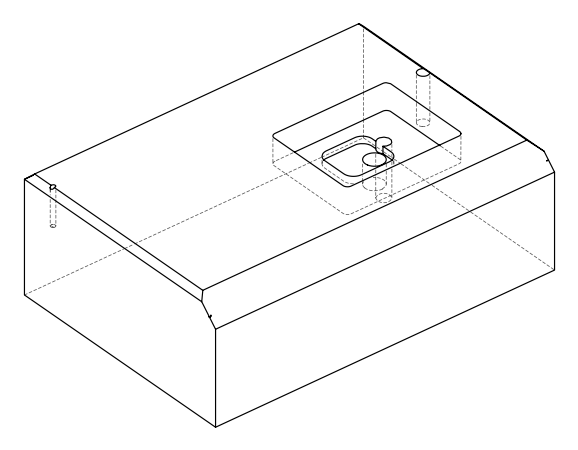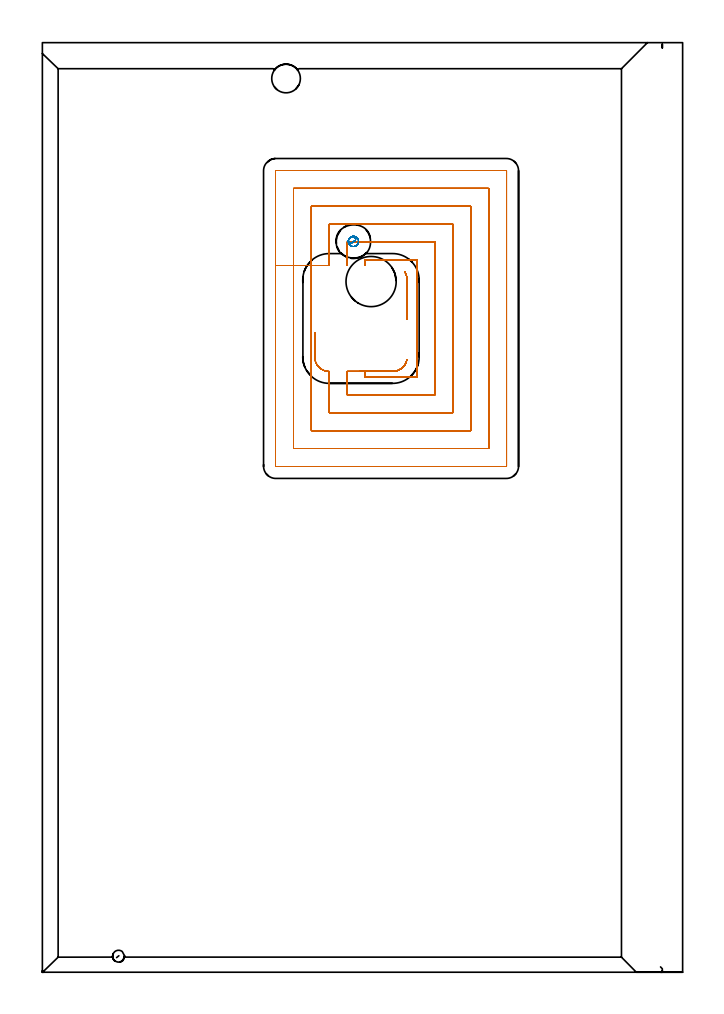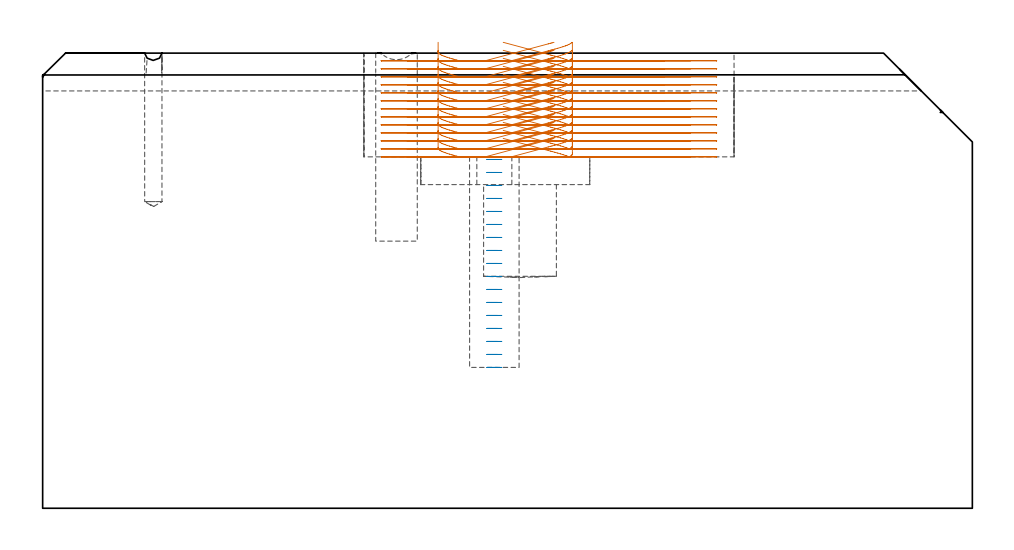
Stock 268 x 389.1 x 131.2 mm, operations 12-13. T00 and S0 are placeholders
(PLAN: 13 operations, 7 tool changes, 108.6 min)
(1 INDEXABLE_INSERT_DRILL_BLIND_HOLE_FROM_SOLID | STEP1POCKET | NXT0302_013 | 0.12 min | 22293 mm3)
(2 SPOT_DRILL | STEP1POCKET_1 | NXT0321_9005460120000 | 0.03 min | 1 mm3)
(3 SPOT_DRILL_1 | STEP1POCKET_2 | NXT0321_9005460120000 | 0.03 min | 1 mm3)
(4 DRILL_BLIND_HOLE_INTO_CENTER | STEP1POCKET_1 | UGT0301_198 | 0.23 min | 2563 mm3)
(5 DRILL_TO_ENLARGE_BLIND_HOLE | STEP1POCKET_1 | UGT0301_373 | 0.23 min | 3548 mm3)
(6 DRILL_BLIND_HOLE_INTO_CENTER_1 | STEP1POCKET_2 | UGT0301_445 | 0.19 min | 835 mm3)
(7 AREA_MILL | FG_CHAMFER_SURFACE | UGT0205_001 | 9.26 min | 8460 mm3)
(8 AREA_MILL_1 | FG_CHAMFER_SURFACE_1 | UGT0205_001 | 6.07 min | 4911 mm3)
(9 AREA_MILL_2 | FG_CHAMFER_SURFACE_2 | UGT0205_001 | 31.09 min | 127335 mm3)
(10 AREA_MILL_3 | FG_CHAMFER_SURFACE_3 | UGT0205_001 | 8.17 min | 14449 mm3)
(11 MILL_RECTANGULAR_POCKET | POCKET_RECTANGULAR_STRAIGHT | UGT0201_105 | Follow Part, ap 5.5, ae 75% | 3.48 min | 83102 mm3)
(12 MILL_RECTANGULAR_POCKET_1 | POCKET_RECTANGULAR_STRAIGHT_1 | NXT0201_010 | Follow Part, ap 2.5, ae 75% | 48.19 min | 350663 mm3)
(13 MILL_BLIND_HOLE_FROM_SOLID_MATERIAL | STEP1POCKET_3 | NXT0201_010 | Spiral | 1.53 min | 9654 mm3)
(TOOL NXT0302_013 | Index. Insert Drill 21mm [880-D2100L25-05] | D21 PA176 FL105 Z2)
(TOOL NXT0321_9005460120000 | NC Spot Drill, 142deg, 12mm, Carbide, Uncoated | D12 PA142 FL30 Z2)
(TOOL UGT0301_198 | Twist Drill 7.9 mm | D7.9 PA118 FL73 Z2)
(TOOL UGT0301_373 | Twist Drill Flat Bottom 12 mm | D12 PA180 FL101 Z2)
(TOOL UGT0301_445 | Carbide Drill 5.0 mm | D5 PA118 FL52 Z2)
(TOOL UGT0205_001 | Chamfer Mill 20 x 3 x 45 deg. | D20 FL50 Z2)
(TOOL UGT0201_105 | End Mill 22 mm | D22 FL25 Z2)
(TOOL NXT0201_010 | ENDMILL 10mm [2P460-1000-NA 1630] | D10 FL30 Z6)
(OP 12 MILL_RECTANGULAR_POCKET_1)
G17 G21 G94 G90
T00 M6
G54
G17 G0 G90 X132.764 Y251.5 S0 M3
G43 Z141.312 H1
Z134.312
G94 G1 X145.747 Z130.833 F250.
X146.467 Y251.485 Z130.64
X146.817 Y251.48 Z130.546
X147.66 Y251.575 Z130.319
X148.483 Y251.786 Z130.091
X149.268 Y252.107 Z129.864
X150.001 Y252.534 Z129.637
X150.669 Y253.057 Z129.409
X150.915 Y253.307 Z129.315
X151.164 Y253.553 Z129.221
X151.461 Y253.911 Z129.097
X151.659 Y254.2 Z129.003
X151.8
Y254.416
G0 X152.7 Y273.237 Z134.312
G1 Y288.817 Z130.137
X152.715 Y289.542 Z129.943
X152.704 Y290.04 Z129.809
X152.665 Y290.465 Z129.695
X152.589 Y290.924 Z129.57
X152.514 Y291.269 Z129.476
X152.287 Y291.937 Z129.287
X151.986 Y292.575 Z129.098
X151.8 Y292.875 Z129.003
Y293.1
X151.654
G0 X152.577 Y256.33 Z134.312
G1 X152.541 Y256.16 Z134.265
X152.456 Y255.821 Z134.171
X152.135 Y255.006 Z133.937
X151.701 Y254.245 Z133.702
X151.164 Y253.553 Z133.467
X150.915 Y253.307 Z133.373
X150.669 Y253.057 Z133.279
X150.001 Y252.534 Z133.052
X149.268 Y252.107 Z132.825
X148.483 Y251.786 Z132.597
X147.66 Y251.575 Z132.37
X146.817 Y251.48 Z132.143
X146.467 Y251.485 Z132.049
X145.747 Y251.5 Z131.856
X135.1 Z129.003
Y249.2 F500.
X156.8
Y298.1
X135.1
Y295.8
G0 X147.408 Y251.547 Z134.312
G1 X146.817 Y251.48 Z134.152 F250.
X146.467 Y251.485 Z134.058
X145.747 Y251.5 Z133.866
X127.6 Z129.003
Y241.7 F500.
X164.3
Y305.6
X127.6
Y295.8
G0 X114. Y267.817 Z134.312
G1 Y258.345 Z131.773 F250.
X113.985 Y257.65 Z131.587
X113.983 Y257.302 Z131.494
X114.087 Y256.451 Z131.264
X114.311 Y255.622 Z131.034
X114.65 Y254.833 Z130.804
X115.097 Y254.101 Z130.574
X115.314 Y253.829 Z130.481
X115.742 Y253.355 Z130.31
X115.982 Y253.104 Z130.217
X116.596 Y252.601 Z130.004
X117.27 Y252.183 Z129.792
X117.994 Y251.857 Z129.579
X118.326 Y251.754 Z129.486
X118.68 Y251.651 Z129.387
X119.203 Y251.551 Z129.244
X119.731 Y251.492 Z129.102
X120.1 Y251.485 Z129.003
Y234.2 F500.
X171.8
Y313.1
X120.1
Y295.812
X120.033 Y295.814
X119.957 Y295.812
X112.6
Y226.7
X179.3
Y320.6
X112.6
Y295.812
X105.1
Y219.2
X186.8
Y328.1
X105.1
Y295.812
X97.6
Y211.8
X97.605 Y211.745
X97.645 Y211.705
X97.7 Y211.7
X194.2
X194.255 Y211.705
X194.295 Y211.745
X194.3 Y211.8
Y335.5
X194.295 Y335.555
X194.255 Y335.595
X194.2 Y335.6
X97.7
X97.645 Y335.595
X97.605 Y335.555
X97.6 Y335.5
Y295.812
Y294.812
G0 X132.764 Y251.5 Z132.003
G1 X145.747 Z128.524 F250.
X146.467 Y251.485 Z128.331
X146.817 Y251.48 Z128.237
X147.66 Y251.575 Z128.01
X148.483 Y251.786 Z127.783
X149.268 Y252.107 Z127.555
X150.001 Y252.534 Z127.328
X150.669 Y253.057 Z127.101
X150.915 Y253.307 Z127.007
X151.164 Y253.553 Z126.913
X151.461 Y253.911 Z126.788
X151.659 Y254.2 Z126.694
X151.8
Y254.416
G0 X152.7 Y273.237 Z132.003
G1 Y288.817 Z127.828
X152.715 Y289.542 Z127.634
X152.704 Y290.04 Z127.501
X152.665 Y290.465 Z127.386
X152.589 Y290.924 Z127.262
X152.514 Y291.269 Z127.167
X152.287 Y291.937 Z126.978
X151.986 Y292.575 Z126.789
X151.8 Y292.875 Z126.694
Y293.1
X151.654
G0 X152.577 Y256.33 Z132.003
G1 X152.541 Y256.16 Z131.956
X152.456 Y255.821 Z131.863
X152.135 Y255.006 Z131.628
X151.701 Y254.245 Z131.393
X151.164 Y253.553 Z131.159
X150.915 Y253.307 Z131.065
X150.669 Y253.057 Z130.971
X150.001 Y252.534 Z130.744
X149.268 Y252.107 Z130.516
X148.483 Y251.786 Z130.289
X147.66 Y251.575 Z130.061
X146.817 Y251.48 Z129.834
X146.467 Y251.485 Z129.74
X145.747 Y251.5 Z129.547
X135.1 Z126.694
Y249.2 F500.
X156.8
Y298.1
X135.1
Y295.8
G0 X147.408 Y251.547 Z132.003
G1 X146.817 Y251.48 Z131.844 F250.
X146.467 Y251.485 Z131.75
X145.747 Y251.5 Z131.557
X127.6 Z126.694
Y241.7 F500.
X164.3
Y305.6
X127.6
Y295.8
G0 X114. Y267.817 Z132.003
G1 Y258.345 Z129.465 F250.
X113.985 Y257.65 Z129.279
X113.983 Y257.302 Z129.185
X114.087 Y256.451 Z128.956
X114.311 Y255.622 Z128.726
X114.65 Y254.833 Z128.496
X115.097 Y254.101 Z128.266
X115.314 Y253.829 Z128.172
X115.742 Y253.355 Z128.001
X115.982 Y253.104 Z127.908
X116.596 Y252.601 Z127.696
X117.27 Y252.183 Z127.483
X117.994 Y251.857 Z127.27
X118.326 Y251.754 Z127.177
X118.68 Y251.651 Z127.078
X119.203 Y251.551 Z126.936
X119.731 Y251.492 Z126.793
X120.1 Y251.485 Z126.694
Y234.2 F500.
X171.8
Y313.1
X120.1
Y295.812
X120.033 Y295.814
X119.957 Y295.812
X112.6
Y226.7
X179.3
Y320.6
X112.6
Y295.812
X105.1
Y219.2
X186.8
Y328.1
X105.1
Y295.812
X97.6
Y211.8
X97.605 Y211.745
X97.645 Y211.705
X97.7 Y211.7
X194.2
X194.255 Y211.705
X194.295 Y211.745
X194.3 Y211.8
Y335.5
X194.295 Y335.555
X194.255 Y335.595
X194.2 Y335.6
X97.7
X97.645 Y335.595
X97.605 Y335.555
X97.6 Y335.5
Y295.812
Y294.812
G0 X132.764 Y251.5 Z129.694
G1 X145.698 Z126.229 F250.
X145.747 Z126.216
X146.467 Y251.485 Z126.023
X146.817 Y251.48 Z125.929
X147.66 Y251.575 Z125.701
X148.483 Y251.786 Z125.474
X149.268 Y252.107 Z125.247
X150.001 Y252.534 Z125.019
X150.669 Y253.057 Z124.792
X150.915 Y253.307 Z124.698
X151.164 Y253.553 Z124.604
X151.461 Y253.911 Z124.48
X151.659 Y254.2 Z124.386
X151.8
Y254.416
G0 X152.7 Y273.237 Z129.694
G1 Y288.766 Z125.533
Y288.817 Z125.52
X152.715 Y289.542 Z125.325
X152.704 Y290.04 Z125.192
X152.665 Y290.465 Z125.078
X152.589 Y290.924 Z124.953
X152.514 Y291.269 Z124.858
X152.287 Y291.937 Z124.669
X151.986 Y292.575 Z124.48
X151.8 Y292.875 Z124.386
Y293.1
X151.654
G0 X152.578 Y256.33 Z129.694
G1 X152.536 Y256.143 Z129.643
X152.452 Y255.81 Z129.551
X152.33 Y255.488 Z129.459
X152.206 Y255.161 Z129.365
X151.748 Y254.316 Z129.108
X151.164 Y253.553 Z128.85
X150.915 Y253.307 Z128.756
X150.669 Y253.057 Z128.662
X150.001 Y252.534 Z128.435
X149.268 Y252.107 Z128.208
X148.483 Y251.786 Z127.98
X147.66 Y251.575 Z127.753
X146.817 Y251.48 Z127.526
X145.698 Y251.5 Z127.226
X135.1 Z124.386
Y249.2 F500.
X156.8
Y298.1
X135.1
Y295.8
G0 X147.408 Y251.547 Z129.694
G1 X146.817 Y251.48 Z129.535 F250.
X145.698 Y251.5 Z129.235
X127.6 Z124.386
Y241.7 F500.
X164.3
Y305.6
X127.6
Y295.8
G0 X114. Y267.818 Z129.694
G1 Y258.345 Z127.156 F250.
X113.985 Y257.65 Z126.97
X113.983 Y257.302 Z126.877
X114.087 Y256.451 Z126.647
X114.311 Y255.622 Z126.417
X114.65 Y254.833 Z126.187
X115.097 Y254.101 Z125.957
X115.314 Y253.829 Z125.864
X115.742 Y253.355 Z125.693
X115.982 Y253.104 Z125.599
X116.596 Y252.601 Z125.387
X117.27 Y252.183 Z125.174
X117.994 Y251.857 Z124.962
X118.326 Y251.754 Z124.868
X118.68 Y251.651 Z124.77
X119.664 Y251.497 Z124.503
X120.1 Y251.485 Z124.386
Y234.2 F500.
X171.8
Y313.1
X120.1
Y295.812
X120.033 Y295.814
X119.957 Y295.812
X112.6
Y226.7
X179.3
Y320.6
X112.6
Y295.812
X105.1
Y219.2
X186.8
Y328.1
X105.1
Y295.812
X97.6
Y211.8
X97.605 Y211.745
X97.645 Y211.705
X97.7 Y211.7
X194.2
X194.255 Y211.705
X194.295 Y211.745
X194.3 Y211.8
Y335.5
X194.295 Y335.555
X194.255 Y335.595
X194.2 Y335.6
X97.7
X97.645 Y335.595
X97.605 Y335.555
X97.6 Y335.5
Y295.812
Y294.812
G0 X132.764 Y251.5 Z127.386
G1 X145.698 Z123.92 F250.
X145.747 Z123.907
X146.467 Y251.485 Z123.714
X146.817 Y251.48 Z123.62
X147.66 Y251.575 Z123.393
X148.483 Y251.786 Z123.166
X149.268 Y252.107 Z122.938
X150.001 Y252.534 Z122.711
X150.669 Y253.057 Z122.483
X150.915 Y253.307 Z122.39
X151.164 Y253.553 Z122.296
X151.461 Y253.911 Z122.171
X151.659 Y254.2 Z122.077
X151.8
Y254.416
G0 X152.7 Y273.237 Z127.386
G1 Y288.766 Z123.225
Y288.817 Z123.211
X152.715 Y289.542 Z123.017
X152.704 Y290.04 Z122.883
X152.665 Y290.465 Z122.769
X152.589 Y290.924 Z122.644
X152.514 Y291.269 Z122.55
X152.287 Y291.937 Z122.361
X151.986 Y292.575 Z122.172
X151.8 Y292.875 Z122.077
Y293.1
X151.654
G0 X152.578 Y256.33 Z127.386
G1 X152.536 Y256.143 Z127.334
X152.452 Y255.81 Z127.242
X152.33 Y255.489 Z127.15
X152.207 Y255.161 Z127.057
X151.748 Y254.316 Z126.799
X151.164 Y253.553 Z126.541
X150.915 Y253.307 Z126.448
X150.669 Y253.057 Z126.354
X150.001 Y252.534 Z126.126
X149.268 Y252.107 Z125.899
X148.483 Y251.786 Z125.672
X147.66 Y251.575 Z125.444
X146.817 Y251.48 Z125.217
X145.698 Y251.5 Z124.917
X135.1 Z122.077
Y249.2 F500.
X156.8
Y298.1
X135.1
Y295.8
G0 X147.408 Y251.547 Z127.386
G1 X146.817 Y251.48 Z127.227 F250.
X145.698 Y251.5 Z126.927
X127.6 Z122.077
Y241.7 F500.
X164.3
Y305.6
X127.6
Y295.8
G0 X114. Y267.818 Z127.386
G1 Y258.345 Z124.848 F250.
X113.985 Y257.65 Z124.661
X113.983 Y257.302 Z124.568
X114.087 Y256.451 Z124.338
X114.311 Y255.622 Z124.108
X114.65 Y254.833 Z123.878
X115.097 Y254.101 Z123.648
X115.314 Y253.829 Z123.555
X115.742 Y253.355 Z123.384
X115.982 Y253.104 Z123.291
X116.596 Y252.601 Z123.078
X117.27 Y252.183 Z122.866
X117.994 Y251.857 Z122.653
X118.326 Y251.754 Z122.56
X118.68 Y251.651 Z122.461
X119.664 Y251.497 Z122.194
X120.1 Y251.485 Z122.077
Y234.2 F500.
X171.8
Y313.1
X120.1
Y295.812
X120.033 Y295.814
X119.957 Y295.812
X112.6
Y226.7
X179.3
Y320.6
X112.6
Y295.812
X105.1
Y219.2
X186.8
Y328.1
X105.1
Y295.812
X97.6
Y211.8
X97.605 Y211.745
X97.645 Y211.705
X97.7 Y211.7
X194.2
X194.255 Y211.705
X194.295 Y211.745
X194.3 Y211.8
Y335.5
X194.295 Y335.555
X194.255 Y335.595
X194.2 Y335.6
X97.7
X97.645 Y335.595
X97.605 Y335.555
X97.6 Y335.5
Y295.812
Y294.812
G0 X132.764 Y251.5 Z125.077
G1 X145.747 Z121.598 F250.
X146.467 Y251.485 Z121.406
X146.817 Y251.48 Z121.312
X147.66 Y251.575 Z121.084
X148.483 Y251.786 Z120.857
X149.268 Y252.107 Z120.63
X150.001 Y252.534 Z120.402
X150.669 Y253.057 Z120.175
X150.915 Y253.307 Z120.081
X151.164 Y253.553 Z119.987
X151.461 Y253.911 Z119.863
X151.659 Y254.2 Z119.769
X151.8
Y254.416
G0 X152.7 Y273.237 Z125.077
G1 Y288.817 Z120.903
X152.715 Y289.542 Z120.708
X152.704 Y290.04 Z120.575
X152.665 Y290.465 Z120.461
X152.589 Y290.924 Z120.336
X152.514 Y291.269 Z120.241
X152.287 Y291.937 Z120.052
X151.986 Y292.575 Z119.863
X151.8 Y292.875 Z119.769
Y293.1
X151.654
G0 X152.577 Y256.33 Z125.077
G1 X152.541 Y256.16 Z125.031
X152.456 Y255.821 Z124.937
X152.135 Y255.006 Z124.702
X151.701 Y254.245 Z124.468
X151.164 Y253.553 Z124.233
X150.915 Y253.307 Z124.139
X150.669 Y253.057 Z124.045
X150.001 Y252.534 Z123.818
X149.268 Y252.107 Z123.59
X148.483 Y251.786 Z123.363
X147.66 Y251.575 Z123.136
X146.817 Y251.48 Z122.908
X146.467 Y251.485 Z122.814
X145.747 Y251.5 Z122.622
X135.1 Z119.769
Y249.2 F500.
X156.8
Y298.1
X135.1
Y295.8
G0 X147.408 Y251.547 Z125.077
G1 X146.817 Y251.48 Z124.918 F250.
X146.467 Y251.485 Z124.824
X145.747 Y251.5 Z124.631
X127.6 Z119.769
Y241.7 F500.
X164.3
Y305.6
X127.6
Y295.8
G0 X114. Y267.817 Z125.077
G1 Y258.345 Z122.539 F250.
X113.985 Y257.65 Z122.353
X113.983 Y257.302 Z122.26
X114.087 Y256.451 Z122.03
X114.311 Y255.622 Z121.8
X114.65 Y254.833 Z121.57
X115.097 Y254.101 Z121.34
X115.314 Y253.829 Z121.247
X115.742 Y253.355 Z121.076
X115.982 Y253.104 Z120.982
X116.596 Y252.601 Z120.77
X117.27 Y252.183 Z120.557
X117.994 Y251.857 Z120.345
X118.326 Y251.754 Z120.251
X118.68 Y251.651 Z120.153
X119.203 Y251.551 Z120.01
X119.731 Y251.492 Z119.867
X120.1 Y251.485 Z119.769
Y234.2 F500.
X171.8
Y313.1
X120.1
Y295.812
X120.033 Y295.814
X119.957 Y295.812
X112.6
Y226.7
X179.3
Y320.6
X112.6
Y295.812
X105.1
Y219.2
X186.8
Y328.1
X105.1
Y295.812
X97.6
Y211.8
X97.605 Y211.745
X97.645 Y211.705
X97.7 Y211.7
X194.2
X194.255 Y211.705
X194.295 Y211.745
X194.3 Y211.8
Y335.5
X194.295 Y335.555
X194.255 Y335.595
X194.2 Y335.6
X97.7
X97.645 Y335.595
X97.605 Y335.555
X97.6 Y335.5
Y295.812
Y294.812
G0 X132.764 Y251.5 Z122.769
G1 X145.747 Z119.29 F250.
X146.467 Y251.485 Z119.097
X146.817 Y251.48 Z119.003
X147.66 Y251.575 Z118.776
X148.483 Y251.786 Z118.548
X149.268 Y252.107 Z118.321
X150.001 Y252.534 Z118.094
X150.669 Y253.057 Z117.866
X150.915 Y253.307 Z117.772
X151.164 Y253.553 Z117.679
X151.461 Y253.911 Z117.554
X151.659 Y254.2 Z117.46
X151.8
Y254.416
G0 X152.7 Y273.237 Z122.769
G1 Y288.817 Z118.594
X152.715 Y289.542 Z118.4
X152.704 Y290.04 Z118.266
X152.665 Y290.465 Z118.152
X152.589 Y290.924 Z118.027
X152.514 Y291.269 Z117.933
X152.287 Y291.937 Z117.744
X151.986 Y292.575 Z117.555
X151.8 Y292.875 Z117.46
Y293.1
X151.654
G0 X152.577 Y256.33 Z122.769
G1 X152.541 Y256.16 Z122.722
X152.456 Y255.821 Z122.628
X152.135 Y255.006 Z122.394
X151.701 Y254.245 Z122.159
X151.164 Y253.553 Z121.924
X150.915 Y253.307 Z121.83
X150.669 Y253.057 Z121.737
X150.001 Y252.534 Z121.509
X149.268 Y252.107 Z121.282
X148.483 Y251.786 Z121.054
X147.66 Y251.575 Z120.827
X146.817 Y251.48 Z120.6
X146.467 Y251.485 Z120.506
X145.747 Y251.5 Z120.313
X135.1 Z117.46
Y249.2 F500.
X156.8
Y298.1
X135.1
Y295.8
G0 X147.408 Y251.547 Z122.769
G1 X146.817 Y251.48 Z122.609 F250.
X146.467 Y251.485 Z122.516
X145.747 Y251.5 Z122.323
X127.6 Z117.46
Y241.7 F500.
X164.3
Y305.6
X127.6
Y295.8
G0 X114. Y267.817 Z122.769
G1 Y258.345 Z120.231 F250.
X113.985 Y257.65 Z120.044
X113.983 Y257.302 Z119.951
X114.087 Y256.451 Z119.721
X114.311 Y255.622 Z119.491
X114.65 Y254.833 Z119.261
X115.097 Y254.101 Z119.031
X115.314 Y253.829 Z118.938
X115.742 Y253.355 Z118.767
X115.982 Y253.104 Z118.674
X116.596 Y252.601 Z118.461
X117.27 Y252.183 Z118.249
X117.994 Y251.857 Z118.036
X118.326 Y251.754 Z117.943
X118.68 Y251.651 Z117.844
X119.203 Y251.551 Z117.701
X119.731 Y251.492 Z117.559
X120.1 Y251.485 Z117.46
Y234.2 F500.
X171.8
Y313.1
X120.1
Y295.812
X120.033 Y295.814
X119.957 Y295.812
X112.6
Y226.7
X179.3
Y320.6
X112.6
Y295.812
X105.1
Y219.2
X186.8
Y328.1
X105.1
Y295.812
X97.6
Y211.8
X97.605 Y211.745
X97.645 Y211.705
X97.7 Y211.7
X194.2
X194.255 Y211.705
X194.295 Y211.745
X194.3 Y211.8
Y335.5
X194.295 Y335.555
X194.255 Y335.595
X194.2 Y335.6
X97.7
X97.645 Y335.595
X97.605 Y335.555
X97.6 Y335.5
Y295.812
Y294.812
G0 X132.764 Y251.5 Z120.46
G1 X145.747 Z116.981 F250.
X146.467 Y251.485 Z116.788
X146.817 Y251.48 Z116.694
X147.66 Y251.575 Z116.467
X148.483 Y251.786 Z116.24
X149.268 Y252.107 Z116.012
X150.001 Y252.534 Z115.785
X150.669 Y253.057 Z115.558
X150.915 Y253.307 Z115.464
X151.164 Y253.553 Z115.37
X151.461 Y253.911 Z115.245
X151.659 Y254.2 Z115.151
X151.8
Y254.416
G0 X152.7 Y273.237 Z120.46
G1 Y288.817 Z116.286
X152.715 Y289.542 Z116.091
X152.704 Y290.04 Z115.958
X152.665 Y290.465 Z115.843
X152.589 Y290.924 Z115.719
X152.514 Y291.269 Z115.624
X152.287 Y291.937 Z115.435
X151.986 Y292.575 Z115.246
X151.8 Y292.875 Z115.151
Y293.1
X151.654
G0 X152.577 Y256.33 Z120.46
G1 X152.541 Y256.16 Z120.414
X152.456 Y255.821 Z120.32
X152.135 Y255.006 Z120.085
X151.701 Y254.245 Z119.85
X151.164 Y253.553 Z119.616
X150.915 Y253.307 Z119.522
X150.669 Y253.057 Z119.428
X150.001 Y252.534 Z119.201
X149.268 Y252.107 Z118.973
X148.483 Y251.786 Z118.746
X147.66 Y251.575 Z118.519
X146.817 Y251.48 Z118.291
X146.467 Y251.485 Z118.197
X145.747 Y251.5 Z118.004
X135.1 Z115.151
Y249.2 F500.
X156.8
Y298.1
X135.1
Y295.8
G0 X147.408 Y251.547 Z120.46
G1 X146.817 Y251.48 Z120.301 F250.
X146.467 Y251.485 Z120.207
X145.747 Y251.5 Z120.014
X127.6 Z115.151
Y241.7 F500.
X164.3
Y305.6
X127.6
Y295.8
G0 X114. Y267.818 Z120.46
G1 Y258.345 Z117.922 F250.
X113.985 Y257.65 Z117.736
X113.983 Y257.302 Z117.643
X114.087 Y256.451 Z117.413
X114.311 Y255.622 Z117.183
X114.65 Y254.833 Z116.953
X115.097 Y254.101 Z116.723
X115.314 Y253.829 Z116.629
X115.742 Y253.355 Z116.458
X115.983 Y253.103 Z116.365
X116.597 Y252.602 Z116.153
X117.271 Y252.184 Z115.94
X117.993 Y251.858 Z115.728
X118.326 Y251.754 Z115.634
X118.68 Y251.651 Z115.535
X119.203 Y251.551 Z115.393
X119.731 Y251.492 Z115.25
X120.1 Y251.485 Z115.151
Y234.2 F500.
X171.8
Y313.1
X120.1
Y295.812
X120.033 Y295.814
X119.957 Y295.812
X112.6
Y226.7
X179.3
Y320.6
X112.6
Y295.812
X105.1
Y219.2
X186.8
Y328.1
X105.1
Y295.812
X97.6
Y211.8
X97.605 Y211.745
X97.645 Y211.705
X97.7 Y211.7
X194.2
X194.255 Y211.705
X194.295 Y211.745
X194.3 Y211.8
Y335.5
X194.295 Y335.555
X194.255 Y335.595
X194.2 Y335.6
X97.7
X97.645 Y335.595
X97.605 Y335.555
X97.6 Y335.5
Y295.812
Y294.812
G0 X132.764 Y251.5 Z118.151
G1 X145.747 Z114.673 F250.
X146.467 Y251.485 Z114.48
X146.817 Y251.48 Z114.386
X147.635 Y251.571 Z114.165
X148.433 Y251.769 Z113.945
X149.197 Y252.073 Z113.725
X149.915 Y252.476 Z113.504
X150.571 Y252.971 Z113.284
X151.223 Y253.62 Z113.037
X151.461 Y253.911 Z112.937
X151.659 Y254.2 Z112.843
X151.8
Y254.416
G0 X152.7 Y273.236 Z118.151
G1 Y288.817 Z113.977
X152.715 Y289.542 Z113.782
X152.704 Y290.04 Z113.649
X152.665 Y290.465 Z113.535
X152.589 Y290.924 Z113.41
X152.514 Y291.269 Z113.315
X152.287 Y291.936 Z113.126
X151.986 Y292.573 Z112.938
X151.8 Y292.874 Z112.843
Y293.1
X151.653
G0 X152.577 Y256.33 Z118.151
G1 X152.541 Y256.16 Z118.105
X152.456 Y255.821 Z118.011
X152.148 Y255.033 Z117.784
X151.734 Y254.295 Z117.558
X151.223 Y253.62 Z117.331
X150.571 Y252.971 Z117.085
X149.915 Y252.476 Z116.864
X149.197 Y252.073 Z116.644
X148.433 Y251.769 Z116.423
X147.635 Y251.571 Z116.203
X146.817 Y251.48 Z115.983
X146.467 Y251.485 Z115.889
X145.747 Y251.5 Z115.696
X135.1 Z112.843
Y249.2 F500.
X156.8
Y298.1
X135.1
Y295.8
G0 X147.408 Y251.546 Z118.151
G1 X146.817 Y251.48 Z117.992 F250.
X146.467 Y251.485 Z117.898
X145.747 Y251.5 Z117.706
X127.6 Z112.843
Y241.7 F500.
X164.3
Y305.6
X127.6
Y295.8
G0 X114. Y267.818 Z118.151
G1 Y258.39 Z115.625 F250.
Y258.345 Z115.613
X113.985 Y257.65 Z115.427
X113.983 Y257.303 Z115.334
X114.087 Y256.451 Z115.104
X114.311 Y255.622 Z114.874
X114.65 Y254.833 Z114.644
X115.097 Y254.101 Z114.414
X115.314 Y253.83 Z114.321
X115.766 Y253.33 Z114.141
X116.008 Y253.08 Z114.047
X116.615 Y252.588 Z113.838
X117.281 Y252.179 Z113.628
X117.993 Y251.858 Z113.419
X118.326 Y251.754 Z113.326
X118.68 Y251.651 Z113.227
X119.203 Y251.551 Z113.084
X119.731 Y251.492 Z112.942
X120.1 Y251.485 Z112.843
Y234.2 F500.
X171.8
Y313.1
X120.1
Y295.812
X120.033 Y295.814
X119.957 Y295.812
X112.6
Y226.7
X179.3
Y320.6
X112.6
Y295.812
X105.1
Y219.2
X186.8
Y328.1
X105.1
Y295.812
X97.6
Y211.8
X97.605 Y211.745
X97.645 Y211.705
X97.7 Y211.7
X194.2
X194.255 Y211.705
X194.295 Y211.745
X194.3 Y211.8
Y335.5
X194.295 Y335.555
X194.255 Y335.595
X194.2 Y335.6
X97.7
X97.645 Y335.595
X97.605 Y335.555
X97.6 Y335.5
Y295.812
Y294.812
G0 X132.764 Y251.5 Z115.843
G1 X145.747 Z112.364 F250.
X146.467 Y251.485 Z112.171
X146.817 Y251.48 Z112.077
X147.635 Y251.571 Z111.857
X148.433 Y251.769 Z111.637
X149.197 Y252.073 Z111.416
X149.915 Y252.476 Z111.196
X150.571 Y252.971 Z110.975
X151.223 Y253.62 Z110.729
X151.461 Y253.911 Z110.628
X151.659 Y254.2 Z110.534
X151.8
Y254.416
G0 X152.7 Y273.236 Z115.843
G1 Y288.817 Z111.668
X152.715 Y289.542 Z111.474
X152.704 Y290.04 Z111.34
X152.665 Y290.465 Z111.226
X152.589 Y290.924 Z111.101
X152.514 Y291.269 Z111.007
X152.287 Y291.936 Z110.818
X151.986 Y292.573 Z110.629
X151.8 Y292.874 Z110.534
Y293.1
X151.653
G0 X152.577 Y256.33 Z115.843
G1 X152.541 Y256.16 Z115.796
X152.456 Y255.821 Z115.703
X152.148 Y255.033 Z115.476
X151.734 Y254.295 Z115.249
X151.223 Y253.62 Z115.023
X150.571 Y252.971 Z114.776
X149.915 Y252.476 Z114.556
X149.197 Y252.073 Z114.335
X148.433 Y251.769 Z114.115
X147.635 Y251.571 Z113.894
X146.817 Y251.48 Z113.674
X146.467 Y251.485 Z113.58
X145.747 Y251.5 Z113.387
X135.1 Z110.534
Y249.2 F500.
X156.8
Y298.1
X135.1
Y295.8
G0 X147.408 Y251.546 Z115.843
G1 X146.817 Y251.48 Z115.684 F250.
X146.467 Y251.485 Z115.59
X145.747 Y251.5 Z115.397
X127.6 Z110.534
Y241.7 F500.
X164.3
Y305.6
X127.6
Y295.8
G0 X114. Y267.818 Z115.843
G1 Y258.39 Z113.317 F250.
Y258.345 Z113.305
X113.985 Y257.65 Z113.119
X113.983 Y257.303 Z113.025
X114.087 Y256.451 Z112.795
X114.311 Y255.622 Z112.565
X114.65 Y254.833 Z112.335
X115.097 Y254.101 Z112.105
X115.314 Y253.83 Z112.012
X115.742 Y253.355 Z111.841
X115.982 Y253.103 Z111.748
X116.596 Y252.601 Z111.535
X117.271 Y252.183 Z111.323
X117.994 Y251.857 Z111.11
X118.326 Y251.754 Z111.017
X118.68 Y251.651 Z110.918
X119.203 Y251.551 Z110.776
X119.731 Y251.492 Z110.633
X120.1 Y251.485 Z110.534
Y234.2 F500.
X171.8
Y313.1
X120.1
Y295.812
X120.033 Y295.814
X119.957 Y295.812
X112.6
Y226.7
X179.3
Y320.6
X112.6
Y295.812
X105.1
Y219.2
X186.8
Y328.1
X105.1
Y295.812
X97.6
Y211.8
X97.605 Y211.745
X97.645 Y211.705
X97.7 Y211.7
X194.2
X194.255 Y211.705
X194.295 Y211.745
X194.3 Y211.8
Y335.5
X194.295 Y335.555
X194.255 Y335.595
X194.2 Y335.6
X97.7
X97.645 Y335.595
X97.605 Y335.555
X97.6 Y335.5
Y295.812
Y294.812
G0 X132.764 Y251.5 Z113.534
G1 X145.747 Z110.055 F250.
X146.467 Y251.485 Z109.863
X146.817 Y251.48 Z109.769
X147.66 Y251.575 Z109.541
X148.483 Y251.786 Z109.314
X149.268 Y252.107 Z109.087
X150.001 Y252.534 Z108.859
X150.669 Y253.057 Z108.632
X150.915 Y253.307 Z108.538
X151.164 Y253.553 Z108.444
X151.461 Y253.911 Z108.32
X151.659 Y254.2 Z108.226
X151.8
Y254.416
G0 X152.7 Y273.237 Z113.534
G1 Y288.817 Z109.36
X152.715 Y289.542 Z109.165
X152.704 Y290.04 Z109.032
X152.665 Y290.465 Z108.918
X152.589 Y290.924 Z108.793
X152.514 Y291.269 Z108.698
X152.287 Y291.937 Z108.509
X151.986 Y292.575 Z108.32
X151.8 Y292.875 Z108.226
Y293.1
X151.654
G0 X152.577 Y256.33 Z113.534
G1 X152.541 Y256.16 Z113.488
X152.456 Y255.821 Z113.394
X152.135 Y255.006 Z113.159
X151.701 Y254.245 Z112.925
X151.164 Y253.553 Z112.69
X150.915 Y253.307 Z112.596
X150.669 Y253.057 Z112.502
X150.001 Y252.534 Z112.275
X149.268 Y252.107 Z112.048
X148.483 Y251.786 Z111.82
X147.66 Y251.575 Z111.593
X146.817 Y251.48 Z111.365
X146.467 Y251.485 Z111.272
X145.747 Y251.5 Z111.079
X135.1 Z108.226
Y249.2 F500.
X156.8
Y298.1
X135.1
Y295.8
G0 X147.408 Y251.547 Z113.534
G1 X146.817 Y251.48 Z113.375 F250.
X146.467 Y251.485 Z113.281
X145.747 Y251.5 Z113.088
X127.6 Z108.226
Y241.7 F500.
X164.3
Y305.6
X127.6
Y295.8
G0 X114. Y267.817 Z113.534
G1 Y258.345 Z110.996 F250.
X113.985 Y257.65 Z110.81
X113.983 Y257.302 Z110.717
X114.087 Y256.451 Z110.487
X114.311 Y255.622 Z110.257
X114.65 Y254.833 Z110.027
X115.097 Y254.101 Z109.797
X115.314 Y253.829 Z109.704
X115.742 Y253.355 Z109.533
X115.982 Y253.104 Z109.439
X116.596 Y252.601 Z109.227
X117.27 Y252.183 Z109.014
X117.994 Y251.857 Z108.802
X118.326 Y251.754 Z108.708
X118.68 Y251.651 Z108.61
X119.203 Y251.551 Z108.467
X119.731 Y251.492 Z108.325
X120.1 Y251.485 Z108.226
Y234.2 F500.
X171.8
Y313.1
X120.1
Y295.812
X120.033 Y295.814
X119.957 Y295.812
X112.6
Y226.7
X179.3
Y320.6
X112.6
Y295.812
X105.1
Y219.2
X186.8
Y328.1
X105.1
Y295.812
X97.6
Y211.8
X97.605 Y211.745
X97.645 Y211.705
X97.7 Y211.7
X194.2
X194.255 Y211.705
X194.295 Y211.745
X194.3 Y211.8
Y335.5
X194.295 Y335.555
X194.255 Y335.595
X194.2 Y335.6
X97.7
X97.645 Y335.595
X97.605 Y335.555
X97.6 Y335.5
Y295.812
Y294.812
G0 X132.764 Y251.5 Z111.226
G1 X145.747 Z107.747 F250.
X146.467 Y251.485 Z107.554
X146.817 Y251.48 Z107.46
X147.66 Y251.575 Z107.233
X148.483 Y251.786 Z107.005
X149.268 Y252.107 Z106.778
X150.001 Y252.534 Z106.551
X150.669 Y253.057 Z106.323
X150.915 Y253.307 Z106.229
X151.164 Y253.553 Z106.136
X151.461 Y253.911 Z106.011
X151.659 Y254.2 Z105.917
X151.8
Y254.416
G0 X152.7 Y273.237 Z111.226
G1 Y288.817 Z107.051
X152.715 Y289.542 Z106.857
X152.704 Y290.04 Z106.723
X152.665 Y290.465 Z106.609
X152.589 Y290.924 Z106.484
X152.514 Y291.269 Z106.39
X152.287 Y291.937 Z106.201
X151.986 Y292.575 Z106.012
X151.8 Y292.875 Z105.917
Y293.1
X151.654
G0 X152.577 Y256.33 Z111.226
G1 X152.541 Y256.16 Z111.179
X152.456 Y255.821 Z111.085
X152.135 Y255.006 Z110.851
X151.701 Y254.245 Z110.616
X151.164 Y253.553 Z110.381
X150.915 Y253.307 Z110.288
X150.669 Y253.057 Z110.194
X150.001 Y252.534 Z109.966
X149.268 Y252.107 Z109.739
X148.483 Y251.786 Z109.512
X147.66 Y251.575 Z109.284
X146.817 Y251.48 Z109.057
X146.467 Y251.485 Z108.963
X145.747 Y251.5 Z108.77
X135.1 Z105.917
Y249.2 F500.
X156.8
Y298.1
X135.1
Y295.8
G0 X147.408 Y251.547 Z111.226
G1 X146.817 Y251.48 Z111.066 F250.
X146.467 Y251.485 Z110.973
X145.747 Y251.5 Z110.78
X127.6 Z105.917
Y241.7 F500.
X164.3
Y305.6
X127.6
Y295.8
G0 X114. Y267.817 Z111.226
G1 Y258.345 Z108.688 F250.
X113.985 Y257.65 Z108.501
X113.983 Y257.302 Z108.408
X114.087 Y256.451 Z108.178
X114.311 Y255.622 Z107.948
X114.65 Y254.833 Z107.718
X115.097 Y254.101 Z107.488
X115.314 Y253.829 Z107.395
X115.742 Y253.355 Z107.224
X115.982 Y253.104 Z107.131
X116.596 Y252.601 Z106.918
X117.27 Y252.183 Z106.706
X117.994 Y251.857 Z106.493
X118.326 Y251.754 Z106.4
X118.68 Y251.651 Z106.301
X119.203 Y251.551 Z106.159
X119.731 Y251.492 Z106.016
X120.1 Y251.485 Z105.917
Y234.2 F500.
X171.8
Y313.1
X120.1
Y295.812
X120.033 Y295.814
X119.957 Y295.812
X112.6
Y226.7
X179.3
Y320.6
X112.6
Y295.812
X105.1
Y219.2
X186.8
Y328.1
X105.1
Y295.812
X97.6
Y211.8
X97.605 Y211.745
X97.645 Y211.705
X97.7 Y211.7
X194.2
X194.255 Y211.705
X194.295 Y211.745
X194.3 Y211.8
Y335.5
X194.295 Y335.555
X194.255 Y335.595
X194.2 Y335.6
X97.7
X97.645 Y335.595
X97.605 Y335.555
X97.6 Y335.5
Y295.812
Y294.812
G0 X132.764 Y251.5 Z108.917
G1 X145.747 Z105.438 F250.
X146.467 Y251.485 Z105.245
X146.817 Y251.48 Z105.152
X147.66 Y251.575 Z104.924
X148.483 Y251.786 Z104.697
X149.268 Y252.107 Z104.469
X150.001 Y252.534 Z104.242
X150.669 Y253.057 Z104.015
X150.915 Y253.307 Z103.921
X151.164 Y253.553 Z103.827
X151.461 Y253.911 Z103.702
X151.659 Y254.2 Z103.609
X151.8
Y254.416
G0 X152.7 Y273.237 Z108.917
G1 Y288.817 Z104.743
X152.715 Y289.542 Z104.548
X152.704 Y290.04 Z104.415
X152.665 Y290.465 Z104.301
X152.589 Y290.924 Z104.176
X152.514 Y291.269 Z104.081
X152.287 Y291.937 Z103.892
X151.986 Y292.575 Z103.703
X151.8 Y292.875 Z103.609
Y293.1
X151.654
G0 X152.577 Y256.33 Z108.917
G1 X152.541 Y256.16 Z108.871
X152.456 Y255.821 Z108.777
X152.135 Y255.006 Z108.542
X151.701 Y254.245 Z108.307
X151.164 Y253.553 Z108.073
X150.915 Y253.307 Z107.979
X150.669 Y253.057 Z107.885
X150.001 Y252.534 Z107.658
X149.268 Y252.107 Z107.43
X148.483 Y251.786 Z107.203
X147.66 Y251.575 Z106.976
X146.817 Y251.48 Z106.748
X146.467 Y251.485 Z106.654
X145.747 Y251.5 Z106.462
X135.1 Z103.609
Y249.2 F500.
X156.8
Y298.1
X135.1
Y295.8
G0 X147.408 Y251.547 Z108.917
G1 X146.817 Y251.48 Z108.758 F250.
X146.467 Y251.485 Z108.664
X145.747 Y251.5 Z108.471
X127.6 Z103.609
Y241.7 F500.
X164.3
Y305.6
X127.6
Y295.8
G0 X114. Y267.817 Z108.917
G1 Y258.345 Z106.379 F250.
X113.985 Y257.65 Z106.193
X113.983 Y257.302 Z106.1
X114.087 Y256.451 Z105.87
X114.311 Y255.622 Z105.64
X114.65 Y254.833 Z105.41
X115.097 Y254.101 Z105.18
X115.314 Y253.829 Z105.087
X115.742 Y253.355 Z104.916
X115.982 Y253.104 Z104.822
X116.596 Y252.601 Z104.61
X117.27 Y252.183 Z104.397
X117.994 Y251.857 Z104.185
X118.326 Y251.754 Z104.091
X118.68 Y251.651 Z103.993
X119.203 Y251.551 Z103.85
X119.731 Y251.492 Z103.707
X120.1 Y251.485 Z103.609
Y234.2 F500.
X171.8
Y313.1
X120.1
Y295.812
X120.033 Y295.814
X119.957 Y295.812
X112.6
Y226.7
X179.3
Y320.6
X112.6
Y295.812
X105.1
Y219.2
X186.8
Y328.1
X105.1
Y295.812
X97.6
Y211.8
X97.605 Y211.745
X97.645 Y211.705
X97.7 Y211.7
X194.2
X194.255 Y211.705
X194.295 Y211.745
X194.3 Y211.8
Y335.5
X194.295 Y335.555
X194.255 Y335.595
X194.2 Y335.6
X97.7
X97.645 Y335.595
X97.605 Y335.555
X97.6 Y335.5
Y295.812
Y294.812
G0 X132.764 Y251.5 Z106.609
G1 X145.747 Z103.13 F250.
X146.467 Y251.485 Z102.937
X146.817 Y251.48 Z102.843
X147.66 Y251.575 Z102.616
X148.483 Y251.786 Z102.388
X149.268 Y252.107 Z102.161
X150.001 Y252.534 Z101.934
X150.669 Y253.057 Z101.706
X150.915 Y253.307 Z101.612
X151.164 Y253.554 Z101.518
X151.461 Y253.911 Z101.394
X151.659 Y254.2 Z101.3
X151.8
Y254.417
G0 X152.7 Y273.237 Z106.609
G1 Y288.817 Z102.434
X152.715 Y289.542 Z102.24
X152.704 Y290.04 Z102.106
X152.665 Y290.465 Z101.992
X152.589 Y290.924 Z101.867
X152.514 Y291.269 Z101.773
X152.287 Y291.937 Z101.584
X151.986 Y292.575 Z101.395
X151.8 Y292.875 Z101.3
Y293.1
X151.654
G0 X152.577 Y256.33 Z106.609
G1 X152.541 Y256.16 Z106.562
X152.456 Y255.82 Z106.468
X152.135 Y255.006 Z106.234
X151.701 Y254.245 Z105.999
X151.164 Y253.554 Z105.764
X150.915 Y253.307 Z105.67
X150.669 Y253.057 Z105.576
X150.001 Y252.534 Z105.349
X149.268 Y252.107 Z105.122
X148.483 Y251.786 Z104.894
X147.66 Y251.575 Z104.667
X146.817 Y251.48 Z104.44
X146.467 Y251.485 Z104.346
X145.747 Y251.5 Z104.153
X135.1 Z101.3
Y249.2 F500.
X156.8
Y298.1
X135.1
Y295.8
G0 X147.408 Y251.547 Z106.609
G1 X146.817 Y251.48 Z106.449 F250.
X146.467 Y251.485 Z106.355
X145.747 Y251.5 Z106.163
X127.6 Z101.3
Y241.7 F500.
X164.3
Y305.6
X127.6
Y295.8
G0 X114. Y267.817 Z106.609
G1 Y258.345 Z104.071 F250.
X113.985 Y257.65 Z103.884
X113.983 Y257.302 Z103.791
X114.047 Y256.679 Z103.623
X114.12 Y256.339 Z103.53
X114.193 Y255.999 Z103.437
X114.419 Y255.335 Z103.249
X114.72 Y254.701 Z103.061
X115.093 Y254.106 Z102.873
X115.31 Y253.835 Z102.78
X115.743 Y253.354 Z102.606
X115.984 Y253.102 Z102.513
X116.597 Y252.601 Z102.301
X117.271 Y252.183 Z102.088
X117.993 Y251.857 Z101.876
X118.326 Y251.754 Z101.783
X118.68 Y251.651 Z101.684
X119.203 Y251.551 Z101.541
X119.731 Y251.492 Z101.399
X120.1 Y251.485 Z101.3
Y234.2 F500.
X171.8
Y313.1
X120.1
Y295.812
X120.033 Y295.814
X119.957 Y295.812
X112.6
Y226.7
X179.3
Y320.6
X112.6
Y295.812
X105.1
Y219.2
X186.8
Y328.1
X105.1
Y295.812
X97.6
Y211.8
X97.605 Y211.745
X97.645 Y211.705
X97.7 Y211.7
X194.2
X194.255 Y211.705
X194.295 Y211.745
X194.3 Y211.8
Y335.5
X194.295 Y335.555
X194.255 Y335.595
X194.2 Y335.6
X97.7
X97.645 Y335.595
X97.605 Y335.555
X97.6 Y335.5
Y295.812
Y294.812
G0 Z141.312
M5
M2
(OP 13 MILL_BLIND_HOLE_FROM_SOLID_MATERIAL)
G17 G21 G94 G90
T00 M6
G54
G17 G0 G90 X130.2 Y305.9 S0 M3
G43 Z141.2 H1
Z100.553
G94 G3 X130.593 Y307.657 R0.923 F250.
X128.255 Y306.815 R1.757
X129.285 Y303.955 R2.15
X128.255 Y306.815 R-2.15
X128.77 Y305.385 R1.075
X130.2 Y305.9 R1.075
G0 Z96.806
G3 X130.593 Y307.657 R0.923
X128.255 Y306.815 R1.757
X129.285 Y303.955 R2.15
X128.255 Y306.815 R-2.15
X128.77 Y305.385 R1.075
X130.2 Y305.9 R1.075
G0 Z93.059
G3 X130.593 Y307.657 R0.923
X128.255 Y306.815 R1.757
X129.285 Y303.955 R2.15
X128.255 Y306.815 R-2.15
X128.77 Y305.385 R1.075
X130.2 Y305.9 R1.075
G0 Z89.312
G3 X130.593 Y307.657 R0.923
X128.255 Y306.815 R1.757
X129.285 Y303.955 R2.15
X128.255 Y306.815 R-2.15
X128.77 Y305.385 R1.075
X130.2 Y305.9 R1.075
G0 Z85.565
G3 X130.593 Y307.657 R0.923
X128.255 Y306.815 R1.757
X129.285 Y303.955 R2.15
X128.255 Y306.815 R-2.15
X128.77 Y305.385 R1.075
X130.2 Y305.9 R1.075
G0 Z81.818
G3 X130.593 Y307.657 R0.923
X128.255 Y306.815 R1.757
X129.285 Y303.955 R2.15
X128.255 Y306.815 R-2.15
X128.77 Y305.385 R1.075
X130.2 Y305.9 R1.075
G0 Z78.071
G3 X130.593 Y307.657 R0.923
X128.255 Y306.815 R1.757
X129.285 Y303.955 R2.15
X128.255 Y306.815 R-2.15
X128.77 Y305.385 R1.075
X130.2 Y305.9 R1.075
G0 Z74.324
G3 X130.593 Y307.657 R0.923
X128.255 Y306.815 R1.757
X129.285 Y303.955 R2.15
X128.255 Y306.815 R-2.15
X128.77 Y305.385 R1.075
X130.2 Y305.9 R1.075
G0 Z70.576
G3 X130.593 Y307.657 R0.923
X128.255 Y306.815 R1.757
X129.285 Y303.955 R2.15
X128.255 Y306.815 R-2.15
X128.77 Y305.385 R1.075
X130.2 Y305.9 R1.075
G0 Z66.829
G3 X130.593 Y307.657 R0.923
X128.255 Y306.815 R1.757
X129.285 Y303.955 R2.15
X128.255 Y306.815 R-2.15
X128.77 Y305.385 R1.075
X130.2 Y305.9 R1.075
G0 Z63.082
G3 X130.593 Y307.657 R0.923
X128.255 Y306.815 R1.757
X129.285 Y303.955 R2.15
X128.255 Y306.815 R-2.15
X128.77 Y305.385 R1.075
X130.2 Y305.9 R1.075
G0 Z59.335
G3 X130.593 Y307.657 R0.923
X128.255 Y306.815 R1.757
X129.285 Y303.955 R2.15
X128.255 Y306.815 R-2.15
X128.77 Y305.385 R1.075
X130.2 Y305.9 R1.075
G0 Z55.588
G3 X130.593 Y307.657 R0.923
X128.255 Y306.815 R1.757
X129.285 Y303.955 R2.15
X128.255 Y306.815 R-2.15
X128.77 Y305.385 R1.075
X130.2 Y305.9 R1.075
G0 Z51.841
G3 X130.593 Y307.657 R0.923
X128.255 Y306.815 R1.757
X129.285 Y303.955 R2.15
X128.255 Y306.815 R-2.15
X128.77 Y305.385 R1.075
X130.2 Y305.9 R1.075
G0 Z48.094
G3 X130.593 Y307.657 R0.923
X128.255 Y306.815 R1.757
X129.285 Y303.955 R2.15
X128.255 Y306.815 R-2.15
X128.77 Y305.385 R1.075
X130.2 Y305.9 R1.075
G0 Z44.347
G3 X130.593 Y307.657 R0.923
X128.255 Y306.815 R1.757
X129.285 Y303.955 R2.15
X128.255 Y306.815 R-2.15
X128.77 Y305.385 R1.075
X130.2 Y305.9 R1.075
G0 Z40.6
G3 X130.593 Y307.657 R0.923
X128.255 Y306.815 R1.757
X129.285 Y303.955 R2.15
X128.255 Y306.815 R-2.15
X128.77 Y305.385 R1.075
X130.2 Y305.9 R1.075
G0 Z141.2
M5
M2
